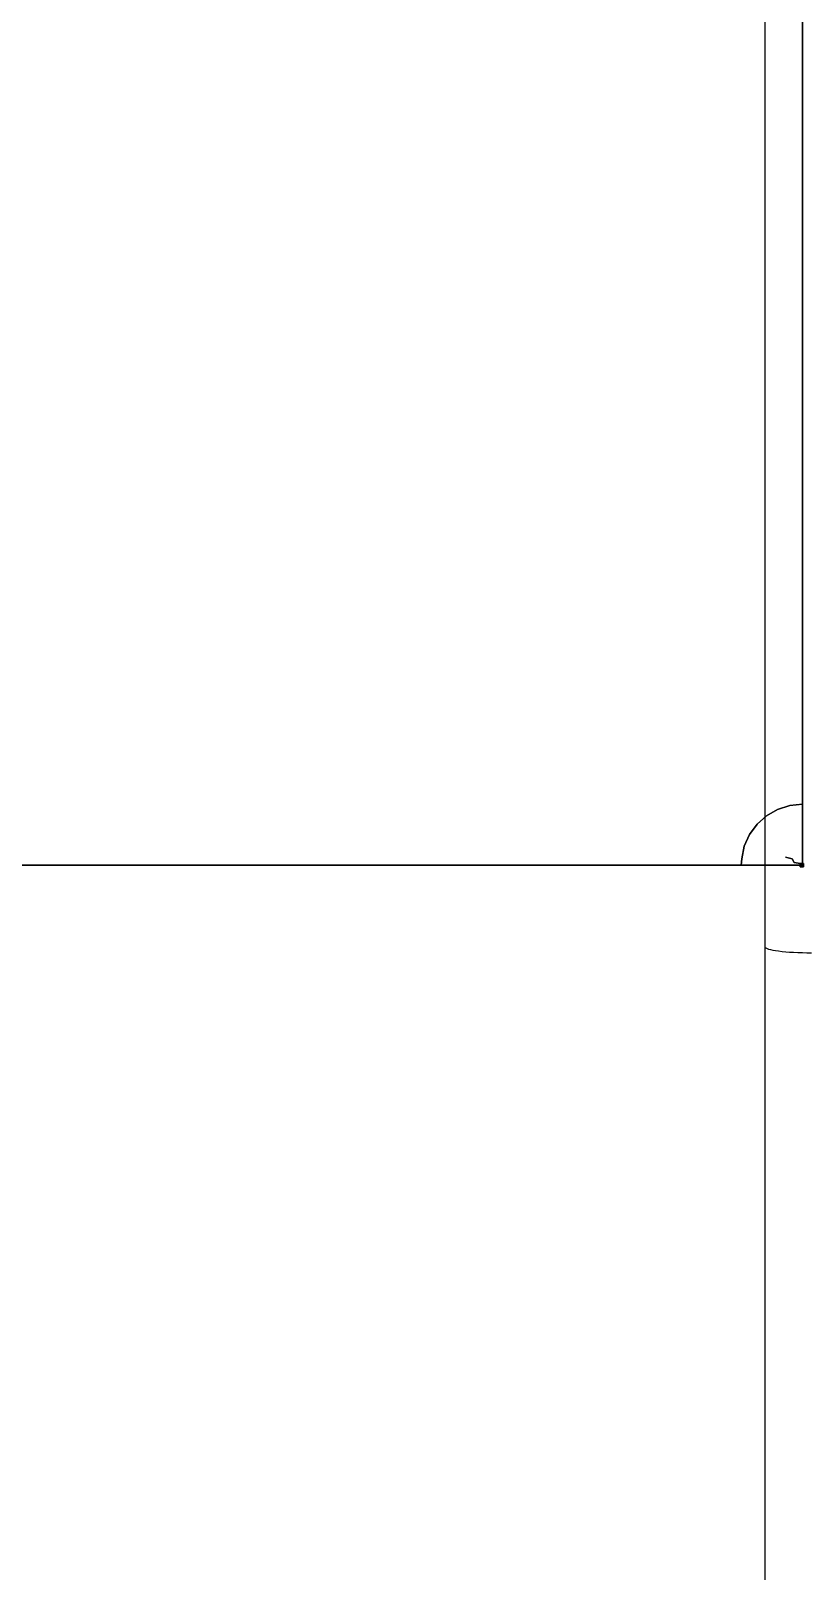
# Model space of a CAD drawing. Header units: millimetres. Extents: x 149919 to 150445, y 136651 to 136866.
# Drawn here: x 150358.02 to 150370.78, y 136713 to 136738.25 of the extents above; entities that cross this region are included whole.
import ezdxf

# ---------------------------------------------------------------- set-up
doc = ezdxf.new("R2010")
doc.units = ezdxf.units.MM
doc.header["$LTSCALE"] = 0.25
doc.linetypes.add('XKITLINE00', pattern=[0])
doc.layers.add('Horizontal Surface', color=7, linetype='Continuous')
doc.layers.add('Wall', color=7, linetype='Continuous')

# ---------------------------------------------------------------- blocks, each defined once
blk = doc.blocks.new('çatıı')
at = {"color": 8, "linetype": 'XKITLINE00'}
for p, q in [((22823.8, 8951), (22823.8, 7286.2)), ((22823.8, 7286.2), (22824.2, 7285.3)), ((22823.8, 7286.2), (22824.2, 7285.3)), ((22823.8, 7286.2), (22823.8, 5948.7)), ((22824.2, 7285.3), (22825.3, 7284.3)), ((22824.2, 7285.3), (22825.3, 7284.3)), ((22825.3, 7284.3), (22827.1, 7283.4)), ((22827.1, 7283.4), (22829.6, 7282.5)), ((22829.6, 7282.5), (22832.8, 7281.7)), ((22832.8, 7281.7), (22836.6, 7280.8)), ((22836.6, 7280.8), (22841.1, 7280.1)), ((22841.1, 7280.1), (22846.1, 7279.4)), ((22846.1, 7279.4), (22851.7, 7278.7)), ((22851.7, 7278.7), (22857.7, 7278.2)), ((22857.7, 7278.2), (22864.1, 7277.7)), ((22864.1, 7277.7), (22870.8, 7277.3)), ((22870.8, 7277.3), (22877.9, 7276.9)), ((22877.9, 7276.9), (22885.1, 7276.7)), ((22885.1, 7276.7), (22892.5, 7276.6)), ((22892.5, 7276.6), (22900, 7276.5))]:
    blk.add_line(p, q, dxfattribs=at)

msp = doc.modelspace()

# ---------------------------------------------------------------- linework, layer by layer
at = {"layer": 'Horizontal Surface', "color": 54}
msp.add_polyline3d([(150370.628, 136724.599, 1), (150370.684, 136724.599, 1), (150370.684, 136724.547, 1), (150370.628, 136724.547, 1)], close=True, dxfattribs=at)

# ---------------------------------------------------------------- block references
at = {"xscale": 0.009999943142843078, "yscale": 0.009999943142843078, "zscale": 0.009999943142843078}
msp.add_blockref('çatıı', (150141.814, 136650.373), dxfattribs=at)

# ---------------------------------------------------------------- meshes
at = {"layer": 'Wall'}
mesh = msp.add_polyface(dxfattribs=at)
corners = [(150370.663, 136778.734), (150370.663, 136778.734, 0.2), (150370.663, 136724.574), (150370.663, 136724.574, 0.2), (150265.663, 136724.574), (150265.663, 136724.574, 0.2), (150265.663, 136792.574), (150265.663, 136792.574, 0.2), (150370.663, 136792.574), (150370.663, 136792.574, 0.2), (150370.663, 136778.734), (150370.663, 136778.734, 0.2)]
mesh.append_faces([[corners[k] for k in face] for face in [(0, 1, 3, 2), (2, 3, 5, 4), (4, 5, 7, 6), (6, 7, 9, 8), (8, 9, 11, 10)]], dxfattribs={"color": 7})
mesh = msp.add_polyface(dxfattribs=at)
corners = [(150370.663, 136725.574), (150370.663, 136725.574, 0.2), (150370.456, 136725.553), (150370.456, 136725.553, 0.2), (150370.257, 136725.488), (150370.257, 136725.488, 0.2), (150370.076, 136725.384), (150370.076, 136725.384, 0.2), (150369.921, 136725.244), (150369.921, 136725.244, 0.2), (150369.797, 136725.074), (150369.797, 136725.074, 0.2), (150369.712, 136724.883), (150369.712, 136724.883, 0.2), (150369.67, 136724.679), (150369.67, 136724.679, 0.2), (150369.663, 136724.574), (150369.663, 136724.574, 0.2)]
mesh.append_faces([[corners[k] for k in face] for face in [(0, 1, 3, 2), (2, 3, 5, 4), (4, 5, 7, 6), (6, 7, 9, 8), (8, 9, 11, 10), (10, 11, 13, 12), (12, 13, 15, 14), (14, 15, 17, 16)]], dxfattribs={"color": 7})
mesh = msp.add_polyface(dxfattribs=at)
corners = [(150370.628, 136724.599, 0.85), (150370.628, 136724.599, 1), (150370.531, 136724.618, 0.85), (150370.531, 136724.618, 1), (150370.498, 136724.677, 0.85), (150370.498, 136724.677, 1), (150370.385, 136724.704, 0.85), (150370.385, 136724.704, 1)]
mesh.append_faces([[corners[k] for k in face] for face in [(0, 1, 3, 2), (2, 3, 5, 4), (4, 5, 7, 6)]], dxfattribs={"color": 1})
mesh = msp.add_polyface(dxfattribs=at)
corners = [(150370.684, 136724.547), (150370.684, 136724.547, 1), (150370.684, 136724.599), (150370.684, 136724.599, 1), (150370.628, 136724.599), (150370.628, 136724.599, 1), (150370.628, 136724.547), (150370.628, 136724.547, 1), (150370.684, 136724.547), (150370.684, 136724.547, 1)]
mesh.append_faces([[corners[k] for k in face] for face in [(0, 1, 3, 2), (2, 3, 5, 4), (4, 5, 7, 6), (6, 7, 9, 8)]], dxfattribs={"color": 54})
mesh = msp.add_polyface(dxfattribs=at)
corners = [(150370.628, 136724.547, 1), (150370.628, 136724.547, 2), (150370.628, 136724.599, 1), (150370.628, 136724.599, 2), (150370.684, 136724.599, 1), (150370.684, 136724.599, 2), (150370.684, 136724.547, 1), (150370.684, 136724.547, 2), (150370.628, 136724.547, 1), (150370.628, 136724.547, 2)]
mesh.append_faces([[corners[k] for k in face] for face in [(0, 1, 3, 2), (2, 3, 5, 4), (4, 5, 7, 6), (6, 7, 9, 8)]], dxfattribs={"color": 54})
mesh = msp.add_polyface(dxfattribs=at)
corners = [(150370.628, 136724.547, 1), (150370.628, 136724.547, 2), (150370.628, 136724.599, 1), (150370.628, 136724.599, 2), (150370.684, 136724.599, 1), (150370.684, 136724.599, 2), (150370.684, 136724.547, 1), (150370.684, 136724.547, 2), (150370.628, 136724.547, 1), (150370.628, 136724.547, 2)]
mesh.append_faces([[corners[k] for k in face] for face in [(0, 1, 3, 2), (2, 3, 5, 4), (4, 5, 7, 6), (6, 7, 9, 8)]], dxfattribs={"color": 54})

doc.saveas('drawing.dxf')
